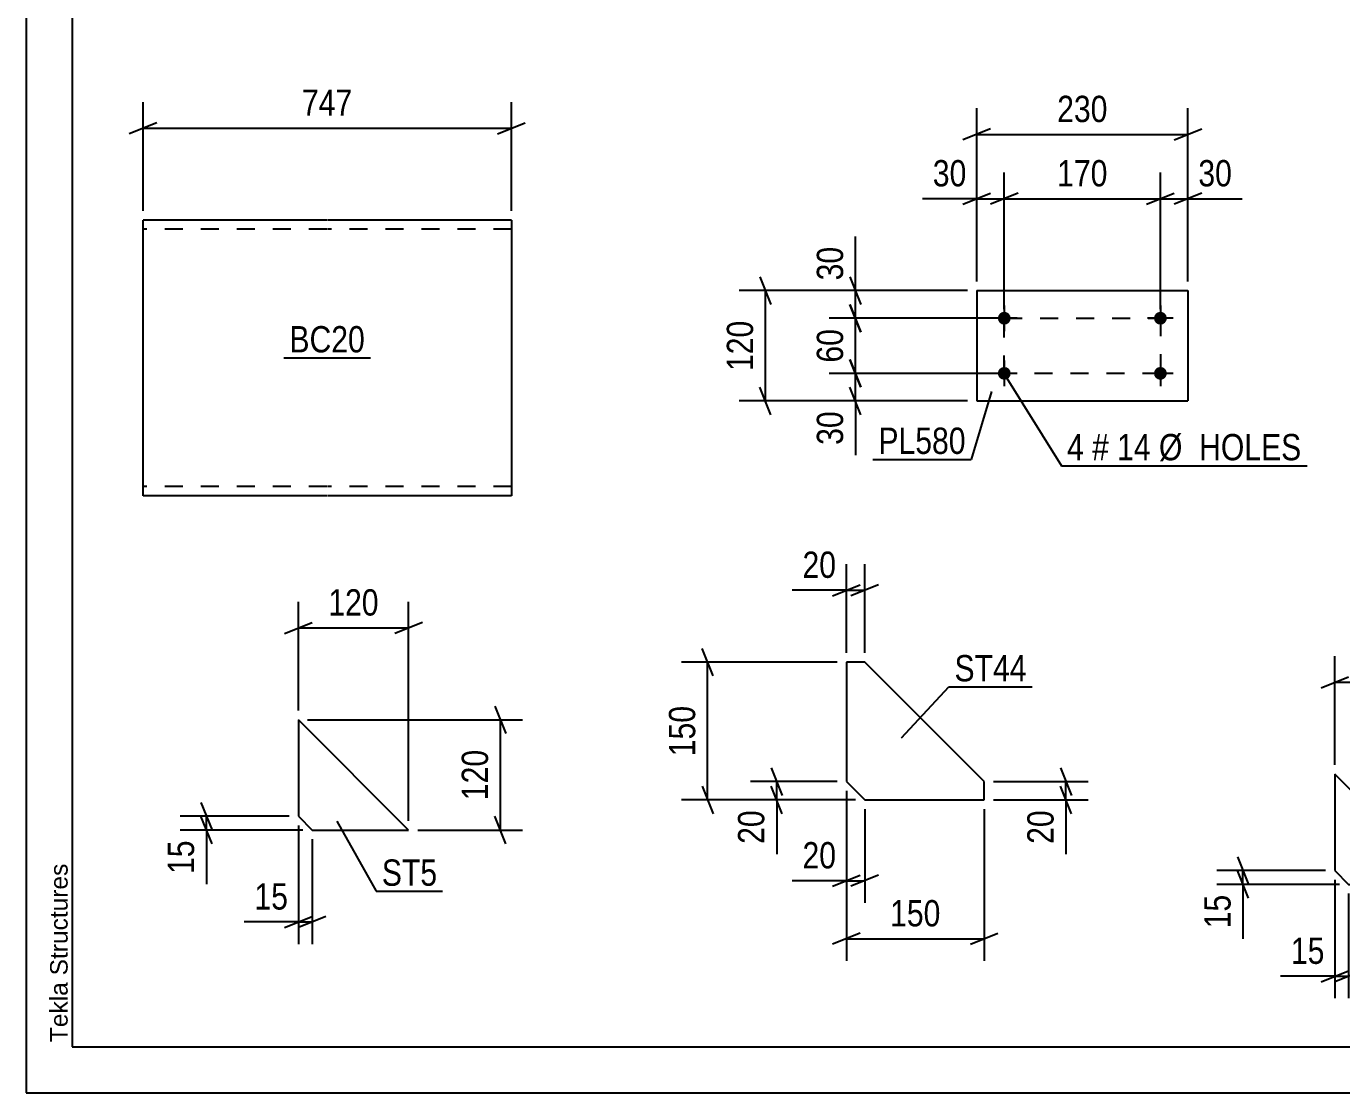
# Model space of a CAD drawing. Header units: millimetres. Extents: x 0 to 594, y 0 to 420.
# Drawn here: x 0 to 143.2, y 0 to 116.1 of the extents above; entities that cross this region are included whole.
import ezdxf

# ---------------------------------------------------------------- set-up
doc = ezdxf.new("R2010")
doc.units = ezdxf.units.MM
doc.linetypes.add('DXK_LINE_DOT2', pattern=[3.9198, 1.9599, -1.9599])
doc.styles.add('Arial', font='ARIAL.TTF', dxfattribs={"height": 0.2})
doc.styles.add('Arial Narrow', font='ARIALN.TTF', dxfattribs={"height": 0.2})

# ---------------------------------------------------------------- blocks, each defined once
blk = doc.blocks.new('Unknown-284936067-1132')
at = {"color": 5, "linetype": 'Continuous'}
for p, q in [((0, 420), (0, 0)), ((5, 415), (5, 5)), ((5, 5), (589, 5)), ((0, 0), (594, 0))]:
    blk.add_line(p, q, dxfattribs=at)
at = {"color": 174, "linetype": 'Continuous', "style": 'Arial'}
blk.add_text('Tekla Structures', height=1.9102, rotation=90, dxfattribs=at).set_placement((4.5, 5.5))
blk = doc.blocks.new('Part-284936067-8280 - 8271')
at = {"color": 2, "linetype": 'Continuous'}
for p, q in [((32.71, 94.97), (12.71, 94.97)), ((12.71, 66.97), (12.71, 94.97)), ((52.81, 94.97), (32.81, 94.97)), ((52.81, 94.97), (52.81, 64.97)), ((12.71, 64.97), (12.71, 66.97)), ((32.71, 64.97), (12.71, 64.97)), ((52.81, 64.97), (32.81, 64.97))]:
    blk.add_line(p, q, dxfattribs=at)
at = {"color": 7, "linetype": 'DXK_LINE_DOT2'}
for p, q in [((32.71, 93.97), (12.71, 93.97)), ((52.81, 93.97), (32.81, 93.97)), ((12.71, 65.12), (12.71, 66.97)), ((12.71, 65.97), (12.71, 66.04)), ((32.71, 65.97), (12.71, 65.97)), ((52.81, 65.97), (32.81, 65.97)), ((52.81, 65.97), (52.81, 66.04))]:
    blk.add_line(p, q, dxfattribs=at)
blk = doc.blocks.new('Part-284936067-10215 - 10209')
at = {"color": 2, "linetype": 'Continuous'}
for p, q in [((154.47, 22.67), (142.47, 34.67)), ((142.47, 34.67), (142.47, 24.17)), ((142.47, 24.17), (143.97, 22.67)), ((143.97, 22.67), (154.47, 22.67))]:
    blk.add_line(p, q, dxfattribs=at)
blk = doc.blocks.new('Part-284936067-8709 - 8703')
at = {"color": 2, "linetype": 'Continuous'}
for p, q in [((91.29, 46.86), (89.29, 46.86)), ((89.29, 46.86), (89.29, 33.86)), ((104.29, 33.86), (91.29, 46.86)), ((89.29, 33.86), (91.29, 31.86)), ((104.29, 31.86), (104.29, 33.86)), ((91.29, 31.86), (104.29, 31.86))]:
    blk.add_line(p, q, dxfattribs=at)
blk = doc.blocks.new('Part-284936067-9518 - 9512')
at = {"color": 2, "linetype": 'Continuous'}
for p, q in [((29.62, 40.58), (29.62, 30.08)), ((41.62, 28.58), (29.62, 40.58)), ((29.62, 30.08), (31.12, 28.58)), ((31.12, 28.58), (41.62, 28.58))]:
    blk.add_line(p, q, dxfattribs=at)
blk = doc.blocks.new('Bolt-284936067-9651 - 9617')
at = {"linetype": 'Continuous'}
for points in [[(106.48, 83.59, -1), (106.48, 84.99, -1)], [(123.48, 83.59, -1), (123.48, 84.99, -1)], [(106.48, 77.59, -1), (106.48, 78.99, -1)], [(123.48, 77.59, -1), (123.48, 78.99, -1)]]:
    blk.add_hatch(color=1, dxfattribs=at).paths.add_polyline_path(points)
at = {"color": 1, "linetype": 'Continuous'}
for p, q in [((106.48, 85.69), (106.48, 82.89)), ((123.48, 85.69), (123.48, 82.89)), ((107.88, 84.29), (105.08, 84.29)), ((124.88, 84.29), (122.08, 84.29)), ((106.48, 79.69), (106.48, 76.89)), ((123.48, 79.69), (123.48, 76.89)), ((107.88, 78.29), (105.08, 78.29)), ((124.88, 78.29), (122.08, 78.29))]:
    blk.add_line(p, q, dxfattribs=at)
blk = doc.blocks.new('Part-284936067-9656 - 9617')
at = {"color": 2, "linetype": 'Continuous'}
for p, q in [((103.48, 87.29), (103.48, 75.29)), ((103.48, 87.29), (126.48, 87.29)), ((126.48, 87.29), (126.48, 75.29)), ((103.48, 75.29), (126.48, 75.29))]:
    blk.add_line(p, q, dxfattribs=at)
blk = doc.blocks.new('Rectangle-284936067-18905 - 9617')
at = {"color": 1, "linetype": 'DXK_LINE_DOT2'}
blk.add_lwpolyline([(106.48, 84.29), (123.48, 84.29), (123.48, 78.29), (106.48, 78.29), (106.48, 84.29)], close=True, dxfattribs=at)
blk = doc.blocks.new('StraightDimension-284936067-8284 - 8271')
at = {"color": 7, "linetype": 'Continuous'}
for p, q in [((12.71, 95.97), (12.71, 107.82)), ((52.81, 95.97), (52.81, 107.82)), ((14.21, 105.57), (11.21, 104.37)), ((12.71, 104.97), (52.81, 104.97)), ((51.31, 104.37), (54.31, 105.57))]:
    blk.add_line(p, q, dxfattribs=at)
at = {"color": 0}
blk.add_wipeout([(36.1, 105.72), (36.1, 109.92), (29.41, 109.92), (29.41, 105.72)], dxfattribs=at)
at = {"color": 3, "style": 'Arial Narrow'}
blk.add_text('747', height=2.863, dxfattribs=at).set_placement((30.01, 106.32))
blk = doc.blocks.new('StraightDimension-284936067-10217 - 10209')
at = {"color": 7, "linetype": 'Continuous'}
for p, q in [((142.47, 23.17), (142.47, 10.27)), ((143.97, 21.67), (143.97, 10.27)), ((140.97, 12.07), (143.97, 13.27)), ((145.47, 13.27), (142.47, 12.07)), ((142.47, 12.67), (136.56, 12.67)), ((142.47, 12.67), (136.56, 12.67)), ((142.47, 12.67), (143.97, 12.67))]:
    blk.add_line(p, q, dxfattribs=at)
at = {"color": 0}
blk.add_wipeout([(141.94, 13.42), (141.94, 17.62), (137.09, 17.62), (137.09, 13.42)], dxfattribs=at)
at = {"color": 3, "style": 'Arial Narrow'}
blk.add_text('15', height=2.863, dxfattribs=at).set_placement((137.69, 14.02))
blk = doc.blocks.new('StraightDimension-284936067-10228 - 10209')
at = {"color": 7, "linetype": 'Continuous'}
for p, q in [((142.47, 35.67), (142.47, 47.52)), ((154.47, 23.67), (154.47, 47.52)), ((140.97, 44.07), (143.97, 45.27)), ((142.47, 44.67), (154.47, 44.67)), ((155.97, 45.27), (152.97, 44.07))]:
    blk.add_line(p, q, dxfattribs=at)
at = {"color": 0}
blk.add_wipeout([(151.81, 45.42), (151.81, 49.62), (145.13, 49.62), (145.13, 45.42)], dxfattribs=at)
at = {"color": 3, "style": 'Arial Narrow'}
blk.add_text('120', height=2.863, dxfattribs=at).set_placement((145.73, 46.02))
blk = doc.blocks.new('StraightDimension-284936067-10237 - 10209')
at = {"color": 7, "linetype": 'Continuous'}
for p, q in [((131.87, 25.67), (133.07, 22.67)), ((141.47, 24.17), (129.62, 24.17)), ((133.07, 21.17), (131.87, 24.17)), ((132.47, 22.67), (132.47, 24.17)), ((142.97, 22.67), (129.62, 22.67)), ((132.47, 22.67), (132.47, 16.76)), ((132.47, 22.67), (132.47, 16.76))]:
    blk.add_line(p, q, dxfattribs=at)
at = {"color": 0}
blk.add_wipeout([(131.72, 22.15), (127.52, 22.15), (127.52, 17.29), (131.72, 17.29)], dxfattribs=at)
at = {"color": 3, "style": 'Arial Narrow'}
blk.add_text('15', height=2.863, rotation=90.0002, dxfattribs=at).set_placement((131.12, 17.89))
blk = doc.blocks.new('StraightDimension-284936067-8733 - 8703')
at = {"color": 7, "linetype": 'Continuous'}
for p, q in [((112.6, 35.36), (113.8, 32.36)), ((105.29, 33.86), (115.6, 33.86)), ((113.8, 30.36), (112.6, 33.36)), ((113.2, 31.86), (113.2, 33.86)), ((105.29, 31.86), (115.6, 31.86)), ((113.2, 31.86), (113.2, 25.95)), ((113.2, 31.86), (113.2, 25.95))]:
    blk.add_line(p, q, dxfattribs=at)
at = {"color": 0}
blk.add_wipeout([(112.45, 31.34), (108.25, 31.34), (108.25, 26.48), (112.45, 26.48)], dxfattribs=at)
at = {"color": 3, "style": 'Arial Narrow'}
blk.add_text('20', height=2.863, rotation=90.0002, dxfattribs=at).set_placement((111.85, 27.08))
blk = doc.blocks.new('StraightDimension-284936067-8751 - 8703')
at = {"color": 7, "linetype": 'Continuous'}
for p, q in [((89.29, 32.86), (89.29, 14.35)), ((104.29, 30.86), (104.29, 14.35)), ((90.79, 17.35), (87.79, 16.15)), ((102.79, 16.15), (105.79, 17.35)), ((89.29, 16.75), (104.29, 16.75))]:
    blk.add_line(p, q, dxfattribs=at)
at = {"color": 0}
blk.add_wipeout([(100.13, 17.5), (100.13, 21.7), (93.45, 21.7), (93.45, 17.5)], dxfattribs=at)
at = {"color": 3, "style": 'Arial Narrow'}
blk.add_text('150', height=2.863, dxfattribs=at).set_placement((94.05, 18.1))
blk = doc.blocks.new('StraightDimension-284936067-8711 - 8703')
at = {"color": 7, "linetype": 'Continuous'}
for p, q in [((89.29, 32.86), (89.29, 20.66)), ((91.29, 30.86), (91.29, 20.66)), ((89.29, 23.06), (83.38, 23.06)), ((89.29, 23.06), (83.38, 23.06)), ((87.79, 22.46), (90.79, 23.66)), ((89.29, 23.06), (91.29, 23.06)), ((92.79, 23.66), (89.79, 22.46))]:
    blk.add_line(p, q, dxfattribs=at)
at = {"color": 0}
blk.add_wipeout([(88.76, 23.81), (88.76, 28.01), (83.91, 28.01), (83.91, 23.81)], dxfattribs=at)
at = {"color": 3, "style": 'Arial Narrow'}
blk.add_text('20', height=2.863, dxfattribs=at).set_placement((84.51, 24.41))
blk = doc.blocks.new('StraightDimension-284936067-8722 - 8703')
at = {"color": 7, "linetype": 'Continuous'}
for p, q in [((89.29, 47.86), (89.29, 57.53)), ((91.29, 47.86), (91.29, 57.53)), ((89.29, 54.68), (83.38, 54.68)), ((89.29, 54.68), (83.38, 54.68)), ((87.79, 54.08), (90.79, 55.28)), ((89.29, 54.68), (91.29, 54.68)), ((92.79, 55.28), (89.79, 54.08))]:
    blk.add_line(p, q, dxfattribs=at)
at = {"color": 0}
blk.add_wipeout([(88.76, 55.43), (88.76, 59.63), (83.91, 59.63), (83.91, 55.43)], dxfattribs=at)
at = {"color": 3, "style": 'Arial Narrow'}
blk.add_text('20', height=2.863, dxfattribs=at).set_placement((84.51, 56.03))
blk = doc.blocks.new('StraightDimension-284936067-8740 - 8703')
at = {"color": 7, "linetype": 'Continuous'}
for p, q in [((81.1, 35.36), (82.3, 32.36)), ((88.29, 33.86), (78.85, 33.86)), ((82.3, 30.36), (81.1, 33.36)), ((81.7, 31.86), (81.7, 33.86)), ((90.29, 31.86), (78.85, 31.86)), ((81.7, 31.86), (81.7, 25.95)), ((81.7, 31.86), (81.7, 25.95))]:
    blk.add_line(p, q, dxfattribs=at)
at = {"color": 0}
blk.add_wipeout([(80.95, 31.34), (76.75, 31.34), (76.75, 26.48), (80.95, 26.48)], dxfattribs=at)
at = {"color": 3, "style": 'Arial Narrow'}
blk.add_text('20', height=2.863, rotation=90.0002, dxfattribs=at).set_placement((80.35, 27.08))
blk = doc.blocks.new('StraightDimension-284936067-8760 - 8703')
at = {"color": 7, "linetype": 'Continuous'}
for p, q in [((74.78, 45.36), (73.58, 48.36)), ((88.29, 46.86), (71.33, 46.86)), ((74.18, 31.86), (74.18, 46.86)), ((73.58, 33.36), (74.78, 30.36)), ((90.29, 31.86), (71.33, 31.86))]:
    blk.add_line(p, q, dxfattribs=at)
at = {"color": 0}
blk.add_wipeout([(73.43, 42.7), (69.23, 42.7), (69.23, 36.02), (73.43, 36.02)], dxfattribs=at)
at = {"color": 3, "style": 'Arial Narrow'}
blk.add_text('150', height=2.863, rotation=90.0002, dxfattribs=at).set_placement((72.83, 36.62))
blk = doc.blocks.new('StraightDimension-284936067-9520 - 9512')
at = {"color": 7, "linetype": 'Continuous'}
for p, q in [((29.62, 29.08), (29.62, 16.18)), ((31.12, 27.58), (31.12, 16.18)), ((28.12, 17.98), (31.12, 19.18)), ((32.62, 19.18), (29.62, 17.98)), ((29.62, 18.58), (23.71, 18.58)), ((29.62, 18.58), (23.71, 18.58)), ((29.62, 18.58), (31.12, 18.58))]:
    blk.add_line(p, q, dxfattribs=at)
at = {"color": 0}
blk.add_wipeout([(29.1, 19.33), (29.1, 23.53), (24.24, 23.53), (24.24, 19.33)], dxfattribs=at)
at = {"color": 3, "style": 'Arial Narrow'}
blk.add_text('15', height=2.863, dxfattribs=at).set_placement((24.84, 19.93))
blk = doc.blocks.new('StraightDimension-284936067-9531 - 9512')
at = {"color": 7, "linetype": 'Continuous'}
for p, q in [((29.62, 41.58), (29.62, 53.43)), ((41.62, 29.58), (41.62, 53.43)), ((28.12, 49.98), (31.12, 51.18)), ((29.62, 50.58), (41.62, 50.58)), ((43.12, 51.18), (40.12, 49.98))]:
    blk.add_line(p, q, dxfattribs=at)
at = {"color": 0}
blk.add_wipeout([(38.96, 51.33), (38.96, 55.53), (32.28, 55.53), (32.28, 51.33)], dxfattribs=at)
at = {"color": 3, "style": 'Arial Narrow'}
blk.add_text('120', height=2.863, dxfattribs=at).set_placement((32.88, 51.93))
blk = doc.blocks.new('StraightDimension-284936067-9540 - 9512')
at = {"color": 7, "linetype": 'Continuous'}
for p, q in [((19.02, 31.58), (20.22, 28.58)), ((28.62, 30.08), (16.77, 30.08)), ((20.22, 27.08), (19.02, 30.08)), ((19.62, 28.58), (19.62, 30.08)), ((30.12, 28.58), (16.77, 28.58)), ((19.62, 28.58), (19.62, 22.68)), ((19.62, 28.58), (19.62, 22.68))]:
    blk.add_line(p, q, dxfattribs=at)
at = {"color": 0}
blk.add_wipeout([(18.87, 28.06), (14.67, 28.06), (14.67, 23.2), (18.87, 23.2)], dxfattribs=at)
at = {"color": 3, "style": 'Arial Narrow'}
blk.add_text('15', height=2.863, rotation=90.0002, dxfattribs=at).set_placement((18.27, 23.8))
blk = doc.blocks.new('StraightDimension-284936067-9551 - 9512')
at = {"color": 7, "linetype": 'Continuous'}
for p, q in [((51.02, 42.08), (52.22, 39.08)), ((30.62, 40.58), (54.02, 40.58)), ((51.62, 28.58), (51.62, 40.58)), ((52.22, 27.08), (51.02, 30.08)), ((42.62, 28.58), (54.02, 28.58))]:
    blk.add_line(p, q, dxfattribs=at)
at = {"color": 0}
blk.add_wipeout([(50.87, 37.93), (46.67, 37.93), (46.67, 31.24), (50.87, 31.24)], dxfattribs=at)
at = {"color": 3, "style": 'Arial Narrow'}
blk.add_text('120', height=2.863, rotation=90.0002, dxfattribs=at).set_placement((50.27, 31.84))
blk = doc.blocks.new('StraightDimension-284936067-9731 - 9617')
at = {"color": 7, "linetype": 'Continuous'}
for p, q in [((103.48, 88.29), (103.48, 107.14)), ((126.48, 88.29), (126.48, 107.14)), ((104.98, 104.89), (101.98, 103.69)), ((124.98, 103.69), (127.98, 104.89)), ((103.48, 104.29), (126.48, 104.29))]:
    blk.add_line(p, q, dxfattribs=at)
at = {"color": 0}
blk.add_wipeout([(118.32, 105.04), (118.32, 109.24), (111.64, 109.24), (111.64, 105.04)], dxfattribs=at)
at = {"color": 3, "style": 'Arial Narrow'}
blk.add_text('230', height=2.863, dxfattribs=at).set_placement((112.24, 105.64))
blk = doc.blocks.new('StraightDimension-284936067-9678 - 9617')
at = {"color": 7, "linetype": 'Continuous'}
for p, q in [((89.68, 79.79), (90.88, 76.79)), ((105.48, 78.29), (87.43, 78.29)), ((90.28, 75.29), (90.28, 78.29)), ((90.88, 73.79), (89.68, 76.79)), ((102.48, 75.29), (87.43, 75.29)), ((90.28, 75.29), (90.28, 69.38)), ((90.28, 75.29), (90.28, 69.38))]:
    blk.add_line(p, q, dxfattribs=at)
at = {"color": 0}
blk.add_wipeout([(89.53, 74.76), (85.33, 74.76), (85.33, 69.91), (89.53, 69.91)], dxfattribs=at)
at = {"color": 3, "style": 'Arial Narrow'}
blk.add_text('30', height=2.863, rotation=90.0002, dxfattribs=at).set_placement((88.93, 70.51))
blk = doc.blocks.new('StraightDimension-284936067-9668 - 9617')
at = {"color": 7, "linetype": 'Continuous'}
for p, q in [((89.68, 85.79), (90.88, 82.79)), ((105.48, 84.29), (87.43, 84.29)), ((90.28, 78.29), (90.28, 84.29)), ((90.88, 76.79), (89.68, 79.79)), ((105.48, 78.29), (87.43, 78.29))]:
    blk.add_line(p, q, dxfattribs=at)
at = {"color": 0}
blk.add_wipeout([(89.53, 83.72), (85.33, 83.72), (85.33, 78.86), (89.53, 78.86)], dxfattribs=at)
at = {"color": 3, "style": 'Arial Narrow'}
blk.add_text('60', height=2.863, rotation=90.0002, dxfattribs=at).set_placement((88.93, 79.46))
blk = doc.blocks.new('StraightDimension-284936067-9720 - 9617')
at = {"color": 7, "linetype": 'Continuous'}
for p, q in [((103.48, 88.29), (103.48, 100.14)), ((106.48, 85.29), (106.48, 100.14)), ((101.98, 96.69), (104.98, 97.89)), ((107.98, 97.89), (104.98, 96.69)), ((103.48, 97.29), (97.58, 97.29)), ((103.48, 97.29), (97.58, 97.29)), ((103.48, 97.29), (106.48, 97.29))]:
    blk.add_line(p, q, dxfattribs=at)
at = {"color": 0}
blk.add_wipeout([(102.96, 98.04), (102.96, 102.24), (98.1, 102.24), (98.1, 98.04)], dxfattribs=at)
at = {"color": 3, "style": 'Arial Narrow'}
blk.add_text('30', height=2.863, dxfattribs=at).set_placement((98.7, 98.64))
blk = doc.blocks.new('StraightDimension-284936067-9658 - 9617')
at = {"color": 7, "linetype": 'Continuous'}
for p, q in [((90.28, 87.29), (90.28, 93.19)), ((90.28, 87.29), (90.28, 93.19)), ((89.68, 88.79), (90.88, 85.79)), ((102.48, 87.29), (87.43, 87.29)), ((90.28, 84.29), (90.28, 87.29)), ((90.88, 82.79), (89.68, 85.79)), ((105.48, 84.29), (87.43, 84.29))]:
    blk.add_line(p, q, dxfattribs=at)
at = {"color": 0}
blk.add_wipeout([(89.53, 92.67), (85.33, 92.67), (85.33, 87.81), (89.53, 87.81)], dxfattribs=at)
at = {"color": 3, "style": 'Arial Narrow'}
blk.add_text('30', height=2.863, rotation=90.0002, dxfattribs=at).set_placement((88.93, 88.41))
blk = doc.blocks.new('StraightDimension-284936067-9689 - 9617')
at = {"color": 7, "linetype": 'Continuous'}
for p, q in [((79.88, 88.79), (81.08, 85.79)), ((102.48, 87.29), (77.63, 87.29)), ((80.48, 75.29), (80.48, 87.29)), ((81.08, 73.79), (79.88, 76.79)), ((102.48, 75.29), (77.63, 75.29))]:
    blk.add_line(p, q, dxfattribs=at)
at = {"color": 0}
blk.add_wipeout([(79.73, 84.63), (75.53, 84.63), (75.53, 77.94), (79.73, 77.94)], dxfattribs=at)
at = {"color": 3, "style": 'Arial Narrow'}
blk.add_text('120', height=2.863, rotation=90.0002, dxfattribs=at).set_placement((79.13, 78.54))
blk = doc.blocks.new('StraightDimension-284936067-9700 - 9617')
at = {"color": 7, "linetype": 'Continuous'}
for p, q in [((123.48, 85.29), (123.48, 100.14)), ((126.48, 88.29), (126.48, 100.14)), ((121.98, 96.69), (124.98, 97.89)), ((127.98, 97.89), (124.98, 96.69)), ((123.48, 97.29), (126.48, 97.29)), ((126.48, 97.29), (132.39, 97.29)), ((126.48, 97.29), (132.39, 97.29))]:
    blk.add_line(p, q, dxfattribs=at)
at = {"color": 0}
blk.add_wipeout([(131.86, 98.04), (131.86, 102.24), (127.01, 102.24), (127.01, 98.04)], dxfattribs=at)
at = {"color": 3, "style": 'Arial Narrow'}
blk.add_text('30', height=2.863, dxfattribs=at).set_placement((127.61, 98.64))
blk = doc.blocks.new('StraightDimension-284936067-9710 - 9617')
at = {"color": 7, "linetype": 'Continuous'}
for p, q in [((106.48, 85.29), (106.48, 100.14)), ((123.48, 85.29), (123.48, 100.14)), ((107.98, 97.89), (104.98, 96.69)), ((121.98, 96.69), (124.98, 97.89)), ((106.48, 97.29), (123.48, 97.29))]:
    blk.add_line(p, q, dxfattribs=at)
at = {"color": 0}
blk.add_wipeout([(118.32, 98.04), (118.32, 102.24), (111.64, 102.24), (111.64, 98.04)], dxfattribs=at)
at = {"color": 3, "style": 'Arial Narrow'}
blk.add_text('170', height=2.863, dxfattribs=at).set_placement((112.24, 98.64))
blk = doc.blocks.new('Mark-284936067-8276 - 8271')
at = {"color": 0}
blk.add_wipeout([(36.87, 80.57), (36.87, 83.57), (28.65, 83.57), (28.65, 80.57)], dxfattribs=at)
blk.add_wipeout([(36.87, 80.57), (36.87, 83.57), (28.65, 83.57), (28.65, 80.57)], dxfattribs=at)
at = {"color": 30, "linetype": 'Continuous'}
blk.add_line((28.05, 79.97), (37.47, 79.97), dxfattribs=at)
at = {"color": 3, "style": 'Arial Narrow'}
blk.add_text('BC20', height=2.863, dxfattribs=at).set_placement((28.65, 80.57))
blk = doc.blocks.new('Mark-284936067-8705 - 8703')
at = {"color": 0}
blk.add_wipeout([(108.91, 44.77), (108.91, 47.77), (101.06, 47.77), (101.06, 44.77)], dxfattribs=at)
blk.add_wipeout([(108.91, 44.77), (108.91, 47.77), (101.06, 47.77), (101.06, 44.77)], dxfattribs=at)
at = {"color": 30, "linetype": 'Continuous'}
for p, q in [((95.3, 38.62), (100.46, 44.17)), ((100.46, 44.17), (109.51, 44.17))]:
    blk.add_line(p, q, dxfattribs=at)
at = {"color": 3, "style": 'Arial Narrow'}
blk.add_text('ST44', height=2.863, dxfattribs=at).set_placement((101.06, 44.77))
blk = doc.blocks.new('Mark-284936067-9514 - 9512')
at = {"color": 0}
blk.add_wipeout([(44.73, 22.52), (44.73, 25.52), (38.71, 25.52), (38.71, 22.52)], dxfattribs=at)
blk.add_wipeout([(44.73, 22.52), (44.73, 25.52), (38.71, 25.52), (38.71, 22.52)], dxfattribs=at)
at = {"color": 30, "linetype": 'Continuous'}
for p, q in [((33.81, 29.56), (38.11, 21.92)), ((38.11, 21.92), (45.33, 21.92))]:
    blk.add_line(p, q, dxfattribs=at)
at = {"color": 3, "style": 'Arial Narrow'}
blk.add_text('ST5', height=2.863, dxfattribs=at).set_placement((38.71, 22.52))
blk = doc.blocks.new('Mark-284936067-9647 - 9617')
at = {"color": 0}
for points in [[(115.14, 68.83), (115.14, 71.83), (113.31, 71.83), (113.31, 68.83)], [(117.86, 68.83), (117.86, 71.83), (116.04, 71.83), (116.04, 68.83)], [(122.42, 68.83), (122.42, 71.83), (118.76, 71.83), (118.76, 68.83)], [(138.85, 68.83), (138.85, 71.83), (123.32, 71.83), (123.32, 68.83)]]:
    blk.add_wipeout(points, dxfattribs=at)
for points in [[(115.14, 68.83), (115.14, 71.83), (113.31, 71.83), (113.31, 68.83)], [(117.86, 68.83), (117.86, 71.83), (116.04, 71.83), (116.04, 68.83)], [(122.42, 68.83), (122.42, 71.83), (118.76, 71.83), (118.76, 68.83)], [(138.85, 68.83), (138.85, 71.83), (123.32, 71.83), (123.32, 68.83)]]:
    blk.add_wipeout(points, dxfattribs=at)
at = {"color": 7, "linetype": 'Continuous'}
for p, q in [((106.4, 78.35), (112.71, 68.23)), ((112.71, 68.23), (139.45, 68.23))]:
    blk.add_line(p, q, dxfattribs=at)
at = {"color": 3, "style": 'Arial Narrow'}
for s, height, p in [('4', 2.86, (113.31, 68.83)), ('#', 2.86, (116.04, 68.83)), ('14', 2.863, (118.76, 68.83)), ('Ø  HOLES', 2.863, (123.32, 68.83))]:
    blk.add_text(s, height=height, dxfattribs=at).set_placement(p)
blk = doc.blocks.new('Mark-284936067-9652 - 9617')
at = {"color": 0}
blk.add_wipeout([(102.28, 69.52), (102.28, 72.52), (92.78, 72.52), (92.78, 69.52)], dxfattribs=at)
blk.add_wipeout([(102.28, 69.52), (102.28, 72.52), (92.78, 72.52), (92.78, 69.52)], dxfattribs=at)
at = {"color": 30, "linetype": 'Continuous'}
for p in [(105.09, 76.3), (92.18, 68.92)]:
    blk.add_line(p, (102.88, 68.92), dxfattribs=at)
at = {"color": 3, "style": 'Arial Narrow'}
blk.add_text('PL580', height=2.863, dxfattribs=at).set_placement((92.78, 69.52))

msp = doc.modelspace()

# ---------------------------------------------------------------- block references
for name in ['Unknown-284936067-1132', 'Part-284936067-8280 - 8271', 'Part-284936067-9656 - 9617', 'Bolt-284936067-9651 - 9617', 'Rectangle-284936067-18905 - 9617', 'Part-284936067-8709 - 8703', 'Part-284936067-9518 - 9512', 'Part-284936067-10215 - 10209']:
    msp.add_blockref(name, (0, 0))

# ---------------------------------------------------------------- next in the draw order: block references
for name in ['StraightDimension-284936067-8284 - 8271', 'StraightDimension-284936067-9731 - 9617', 'Mark-284936067-8276 - 8271', 'StraightDimension-284936067-9678 - 9617', 'Mark-284936067-9647 - 9617', 'StraightDimension-284936067-8722 - 8703', 'Mark-284936067-8705 - 8703', 'StraightDimension-284936067-8733 - 8703', 'StraightDimension-284936067-9520 - 9512', 'StraightDimension-284936067-10217 - 10209']:
    msp.add_blockref(name, (0, 0))

# ---------------------------------------------------------------- next in the draw order: block references
for name in ['StraightDimension-284936067-9700 - 9617', 'StraightDimension-284936067-9668 - 9617', 'StraightDimension-284936067-9531 - 9512', 'StraightDimension-284936067-10228 - 10209', 'StraightDimension-284936067-8751 - 8703']:
    msp.add_blockref(name, (0, 0))

# ---------------------------------------------------------------- next in the draw order: block references
for name in ['StraightDimension-284936067-9720 - 9617', 'StraightDimension-284936067-9540 - 9512', 'StraightDimension-284936067-8711 - 8703', 'StraightDimension-284936067-10237 - 10209']:
    msp.add_blockref(name, (0, 0))

# ---------------------------------------------------------------- next in the draw order: block references
for name in ['StraightDimension-284936067-9658 - 9617', 'StraightDimension-284936067-9551 - 9512', 'StraightDimension-284936067-8740 - 8703']:
    msp.add_blockref(name, (0, 0))

# ---------------------------------------------------------------- next in the draw order: block references
for name in ['StraightDimension-284936067-9710 - 9617', 'StraightDimension-284936067-9689 - 9617', 'StraightDimension-284936067-8760 - 8703', 'Mark-284936067-9514 - 9512']:
    msp.add_blockref(name, (0, 0))

# ---------------------------------------------------------------- next in the draw order: block references
msp.add_blockref('Mark-284936067-9652 - 9617', (0, 0))

doc.saveas('drawing.dxf')
